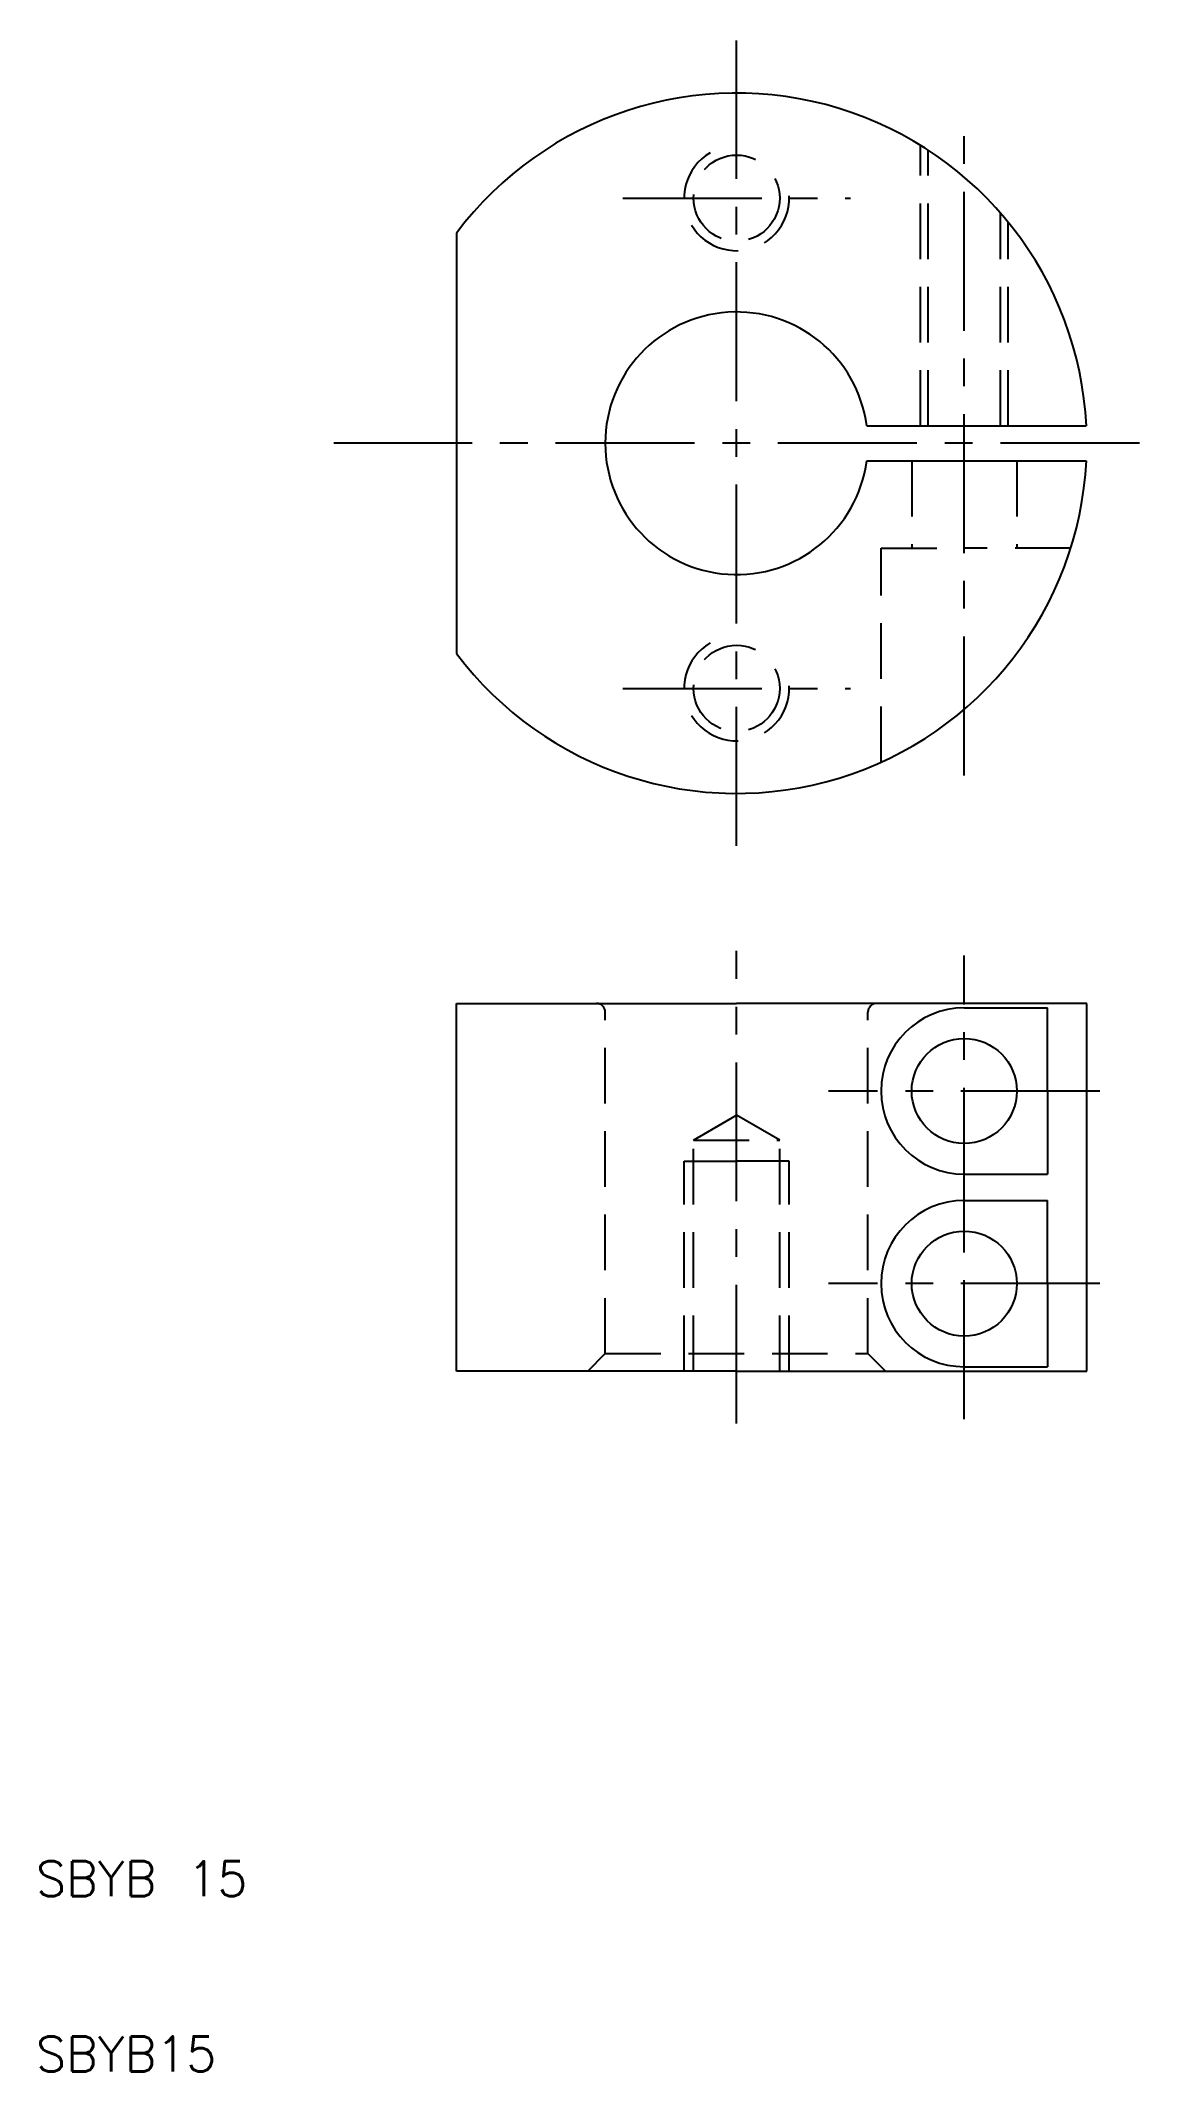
# Model space of a CAD drawing. Extents: x 10 to 73, y 10 to 126.
import ezdxf

# ---------------------------------------------------------------- set-up
doc = ezdxf.new("R2010")
doc.units = 0
doc.header["$LTSCALE"] = 0.25
doc.linetypes.add('CENTER', pattern=[50.8, 31.75, -6.35, 6.35, -6.35])
doc.linetypes.add('DASHED', pattern=[19.05, 12.7, -6.35])
doc.layers.get('0').update_dxf_attribs({"linetype": 'CONTINUOUS'})
doc.layers.add('CENTER', color=1, linetype='CENTER')
doc.styles.get("Standard").update_dxf_attribs({"font": 'txt.shx', "bigfont": 'extfont.shx'})

msp = doc.modelspace()

# ---------------------------------------------------------------- linework, layer by layer
at = {"color": 3, "linetype": 'DASHED'}
for p, q in [((60.5, 104), (60.5, 120.02)), ((60.93, 104), (60.93, 119.75)), ((65.07, 104), (65.07, 116.15)), ((65.5, 104), (65.5, 115.64)), ((60, 102), (60, 97)), ((66, 102), (66, 97)), ((58.25, 97), (63, 97)), ((58.25, 84.78), (58.25, 97)), ((69.08, 97), (63, 97)), ((42.5, 51), (42.5, 70.5)), ((57.5, 51), (57.5, 70.5)), ((47.54, 63.2), (50, 64.62)), ((52.46, 63.2), (50, 64.62)), ((47.54, 50), (47.54, 63.2)), ((47.54, 63.2), (52.46, 63.2)), ((52.46, 50), (52.46, 63.2)), ((47, 50), (47, 62)), ((47, 62), (50, 62)), ((53, 62), (50, 62)), ((53, 50), (53, 62)), ((41.5, 50), (42.5, 51)), ((42.5, 51), (57.5, 51)), ((58.5, 50), (57.5, 51))]:
    msp.add_line(p, q, dxfattribs=at)
for p, q in [((34, 115), (34, 91)), ((57.43, 104), (69.97, 104)), ((57.43, 102), (69.97, 102)), ((34, 50), (34, 71)), ((34, 71), (50, 71)), ((70, 71), (50, 71)), ((70, 50), (70, 71)), ((63, 70.75), (67.75, 70.75)), ((67.75, 66), (67.75, 70.75)), ((67.75, 66), (67.75, 61.25)), ((63, 61.25), (67.75, 61.25)), ((63, 59.75), (67.75, 59.75)), ((67.75, 55), (67.75, 59.75)), ((67.75, 55), (67.75, 50.25)), ((50, 50), (34, 50)), ((50, 50), (70, 50)), ((63, 50.25), (67.75, 50.25))]:
    msp.add_line(p, q)
for centre in [(50, 117), (50, 89)]:
    msp.add_circle(centre, 2.46, dxfattribs=at)
for centre in [(63, 66), (63, 55)]:
    msp.add_circle(centre, 3)
for centre, radius, start, end in [((50, 103), 20, 2.866, 143.1301), ((50, 103), 7.5, 7.6623, 352.3377), ((50, 103), 20, 216.8699, 357.134), ((63, 66), 4.75, 90, 270), ((63, 55), 4.75, 90, 270)]:
    msp.add_arc(centre, radius, start, end)
for centre, radius, start, end in [((50, 117), 3, 120, 30), ((50, 89), 3, 120, 30), ((42, 70.5), 0.5, 0, 90), ((58, 70.5), 0.5, 90, 180)]:
    msp.add_arc(centre, radius, start, end, dxfattribs=at)
at = {"layer": 'CENTER', "color": 1, "linetype": 'CENTER'}
for p, q in [((50, 80), (50, 126)), ((63, 84.03), (63, 121.97)), ((43.5, 117), (56.5, 117)), ((73, 103), (27, 103)), ((43.5, 89), (56.5, 89)), ((50, 47), (50, 74)), ((63, 58.25), (63, 73.75)), ((70.75, 66), (55.25, 66)), ((63, 47.25), (63, 62.75)), ((70.75, 55), (55.25, 55))]:
    msp.add_line(p, q, dxfattribs=at)

# ---------------------------------------------------------------- texts
for s, p in [('SBYB 15', (10, 20)), ('SBYB15', (10, 10))]:
    msp.add_text(s, height=2).set_placement(p)

doc.saveas('drawing.dxf')
